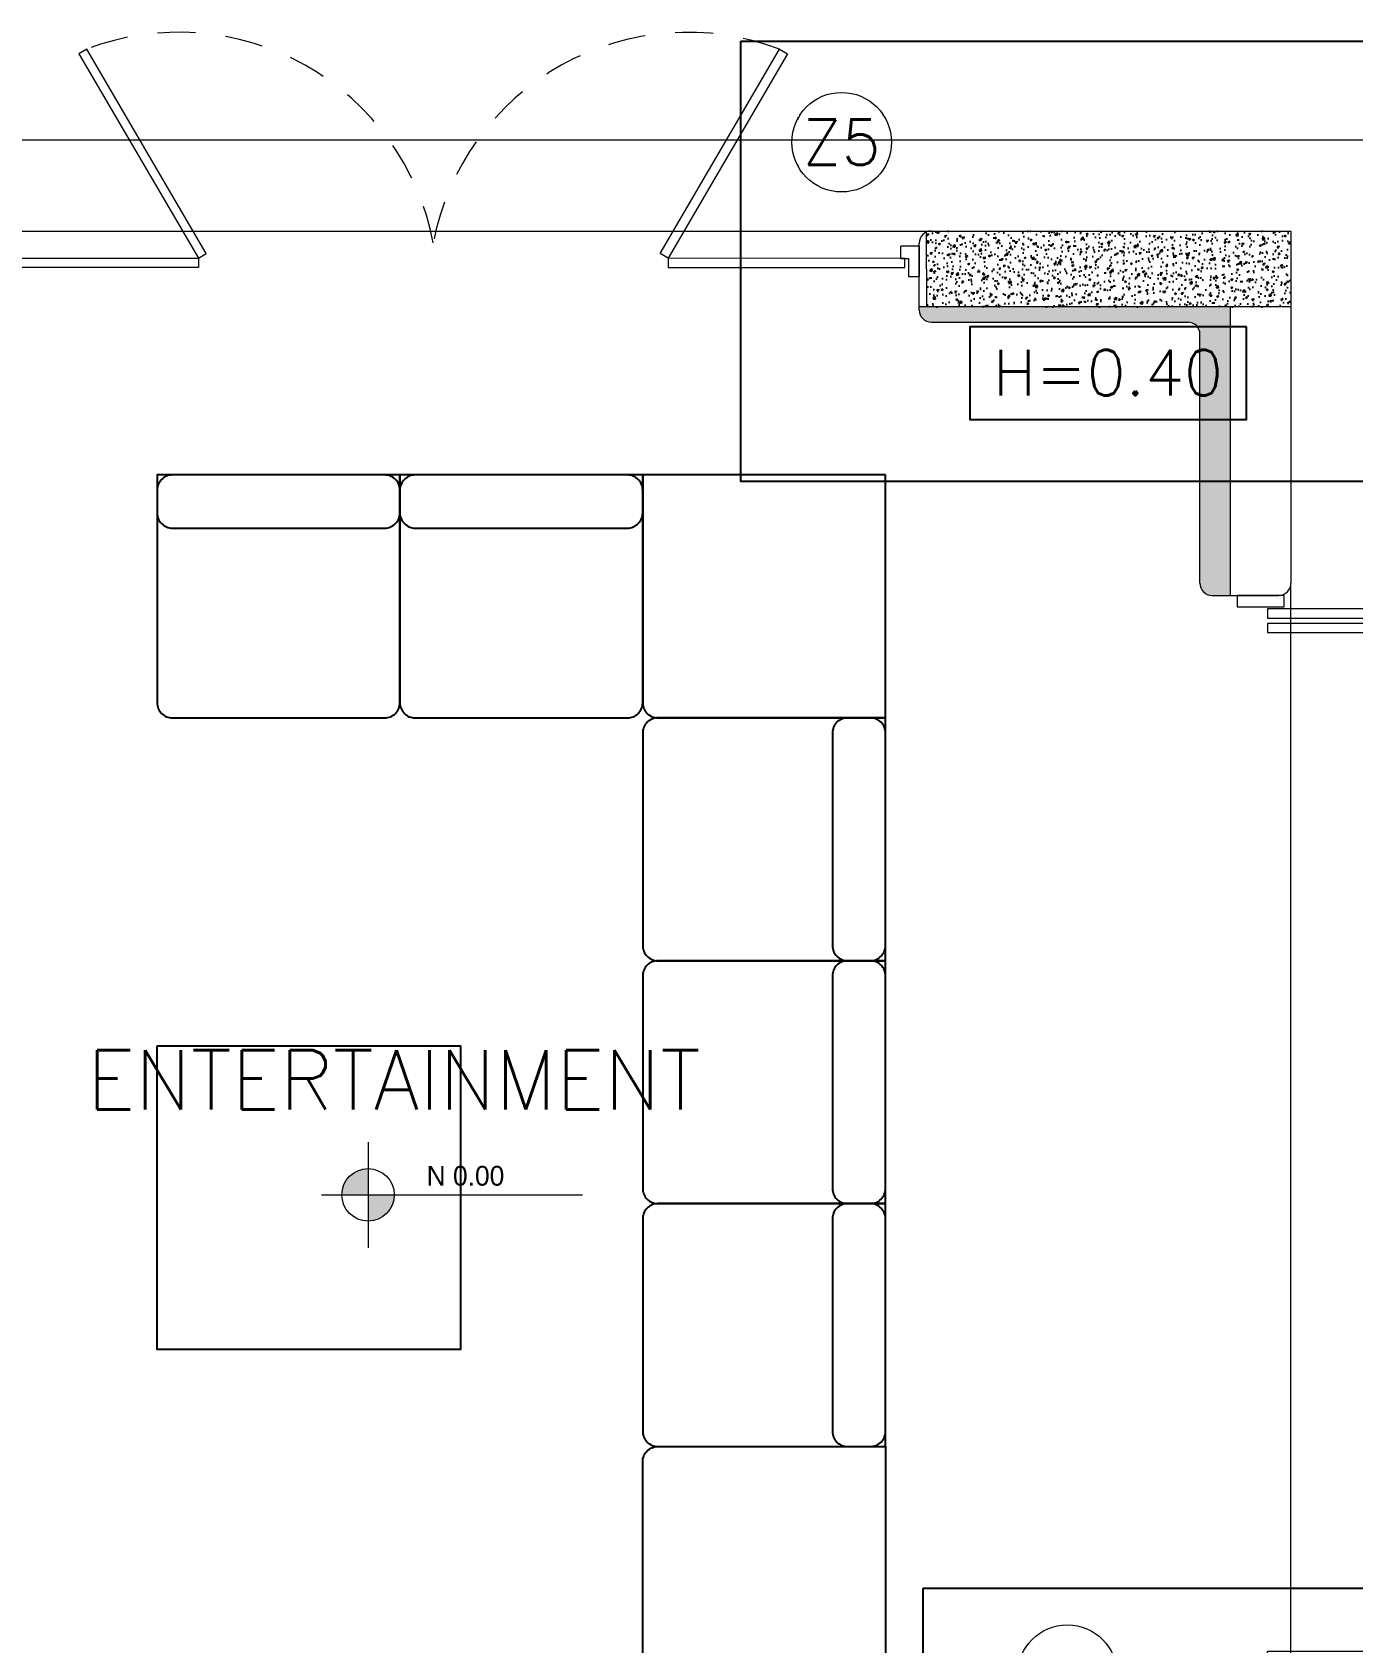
# Model space of a CAD drawing. Header units: metres. Extents: x -232 to 581, y 30 to 789.
# Drawn here: x 115.87 to 120.22, y 534.21 to 539.52 of the extents above; entities that cross this region are included whole.
import ezdxf

# ---------------------------------------------------------------- set-up
doc = ezdxf.new("R2010")
doc.units = ezdxf.units.M
doc.linetypes.add('CONTINUA', pattern=[0])
doc.linetypes.add('HIDDEN2', pattern=[0.1875, 0.125, -0.0625])
for name, color, linetype, lineweight in [('0-S-GRID-IDEN', 1, 'Continuous', 9), ('A-DOOR', 35, 'Continuous', 5), ('A-WALL', 250, 'Continuous', 20), ('baños', 140, 'Continuous', 0), ('Columnas', 7, 'Continuous', 18), ('SE-2', 252, 'Continuous', 9), ('textos', 7, 'Continuous', 0)]:
    doc.layers.add(name, color=color, linetype=linetype, lineweight=lineweight)
for name, color, linetype in [('001-DIMTEXTO', 4, 'Continuous'), ('DIMTEXTO', 4, 'Continuous'), ('HATCH', 8, 'Continuous'), ('MOBILIARIOS', 252, 'Continuous'), ('ZAPATAS', 6, 'Continuous')]:
    doc.layers.add(name, color=color, linetype=linetype)
doc.layers.add('PISO', color=7, linetype='Continuous', lineweight=5, true_color=0xe6e6e6)
doc.layers.add('RELLENO SECCION', color=8, linetype='Continuous', lineweight=0, transparency=0.4)
doc.styles.add('ESC100-2mm', font='arial.ttf', dxfattribs={"height": 0.15})
doc.styles.add('SMPLEX', font='simplex.shx')
doc.styles.get("Standard").update_dxf_attribs({"font": 'arial.ttf'})

# ---------------------------------------------------------------- blocks, each defined once
blk = doc.blocks.new('20.03 cimentacion')
at = {"layer": '0-S-GRID-IDEN', "color": 18, "true_color": 0x000000}
blk.add_circle((121.2746, -6.786), 0.164, dxfattribs=at)
at = {"layer": 'DIMTEXTO', "color": 18, "true_color": 0x000000}
blk.add_lwpolyline([(121.8654, -2.3466), (120.953, -2.3466), (120.953, -2.6522), (121.8654, -2.6522)], close=True, dxfattribs=at)
at = {"layer": 'ZAPATAS', "color": 18, "lineweight": 25, "true_color": 0x000000}
for points in [[(120.1991, -1.4059), (122.5991, -1.4059), (122.5991, -2.8559), (120.1991, -2.8559)], [(120.7991, -6.5009), (122.8991, -6.5009), (122.8991, -9.3054), (120.7991, -9.3054)]]:
    blk.add_lwpolyline(points, close=True, dxfattribs=at)
at = {"layer": 'DIMTEXTO', "color": 18, "true_color": 0x000000, "char_height": 0.15, "attachment_point": 5, "rotation": 0, "style": 'SMPLEX', "bg_fill": 3, "box_fill_scale": 1.1, "bg_fill_color": 256, "bg_fill_true_color": 13158600, "bg_fill_transparency": 0}
for s, insert in [('\\A1;Z5', (120.5307, -1.7384)), ('\\A1;H=0.40', (121.4086, -2.4976))]:
    blk.add_mtext(s, dxfattribs=dict(at, insert=insert))
at = {"layer": '0-S-GRID-IDEN', "color": 18, "true_color": 0x000000}
blk.add_circle((120.5307, -1.7384), 0.164, dxfattribs=at)
blk = doc.blocks.new('A$C9daa110d')
at = {"layer": 'A-DOOR'}
for p, q in [((0, 0.1005), (0.06, 0.1005)), ((0, 0.1005), (0, 0.0005)), ((0.035, 0.0605), (0.035, 0.0005)), ((0.06, 0.0605), (0.035, 0.0605)), ((0.06, 0.0605), (0.06, 0.1005)), ((3.2, 0.1), (3.14, 0.1)), ((3.14, 0.06), (3.14, 0.1)), ((3.14, 0.06), (3.165, 0.06)), ((3.165, 0.06), (3.165, 0)), ((3.2, 0.1), (3.2, 0)), ((0.035, 0.0005), (0, 0.0005)), ((3.165, 0), (3.2, 0))]:
    blk.add_line(p, q, dxfattribs=at)
for points in [[(0.4314, 0.7341), (0.8247, 0.0604), (0.8509, 0.0757), (0.4576, 0.7494)], [(2.7658, 0.7337), (2.3723, 0.0601), (2.3462, 0.0754), (2.7397, 0.749)], [(0.0446, 0.0605), (0.8247, 0.0604), (0.8247, 0.0301), (0.0446, 0.0302)], [(3.1524, 0.06), (2.3723, 0.0601), (2.3723, 0.0298), (3.1524, 0.0297)]]:
    blk.add_lwpolyline(points, close=True, dxfattribs=at)
at = {"layer": 'A-DOOR', "linetype": 'HIDDEN2'}
for centre, start, end in [((0.76, -0.0488), 10.7613, 110.7488), ((2.437, -0.0491), 69.2325, 169.2199)]:
    blk.add_arc(centre, 0.8536, start, end, dxfattribs=at)
blk = doc.blocks.new('A$C19a6c55b')
at = {"layer": 'A-DOOR'}
for points in [[(0, 3.5625), (0.1554, 3.5625), (0.1554, 3.6), (0, 3.6)], [(0.1005, 3.5251), (1.0357, 3.5251), (1.0357, 3.5554), (0.1005, 3.5554)], [(0.1005, 3.4774), (1.0357, 3.4774), (1.0357, 3.5077), (0.1005, 3.5077)], [(0.1005, 0.1226), (1.0357, 0.1226), (1.0357, 0.0923), (0.1005, 0.0923)], [(0.1005, 0.0749), (1.0357, 0.0749), (1.0357, 0.0446), (0.1005, 0.0446)], [(0, 0.0375), (0.1554, 0.0375), (0.1554, 0), (0, 0)]]:
    blk.add_lwpolyline(points, close=True, dxfattribs=at)
blk = doc.blocks.new('20.03.2026 LN 09 PRIMER NIVEL ARQ')
at = {"layer": 'HATCH'}
h = blk.add_hatch(dxfattribs=at)
h.set_pattern_fill('AR-CONC', color=1, scale=0.00032)
h.set_pattern_definition([(50, (109.59505, -7.243447), (0.058299094, -0.005100507), [0.006096, -0.067056]), (355, (109.59505, -7.24345), (-0.011277895, 0.06113819), [0.0048768, -0.053644987]), (100.451445, (109.59991, -7.24387), (0.0470212, 0.05603768), [0.005180803, -0.05698888]), (46.1842, (109.59505, -7.22719), (0.086745293, -0.013453545), [0.009144, -0.100584]), (96.63556, (109.60228, -7.22831), (0.07596932, 0.07917636), [0.00777121, -0.085483395]), (351.18415, (109.59505, -7.22719), (0.07596932, 0.07917636), [0.00731519, -0.080467114]), (21, (109.60318, -7.231255), (0.048516605, -0.032724863), [0.006096, -0.067056]), (326, (109.60318, -7.231255), (0.01977665, 0.05894015), [0.0048768, -0.0536448]), (71.451445, (109.607223, -7.23398), (0.068293254, 0.026215286), [0.005180803, -0.05698878]), (37.5, (109.595052, -7.243447), (0.000988353, 0.0270576124), [0, -0.05299456, 0, -0.0544576, 0, -0.053848]), (7.5, (109.595052, -7.243447), (0.021382292, 0.032057784), [0, -0.03104896, 0, -0.05177536, 0, -0.0205232]), (327.5, (109.576927, -7.243447), (0.0433889905, -0.001833198), [0, -0.02032, 0, -0.0633984, 0, -0.0841248]), (317.5, (109.5688, -7.243447), (0.047401338, 0.008136477), [0, -0.026416, 0, -0.04210304, 0, -0.0597408])])
h.paths.add_polyline_path([(15.0135, -42.4932), (15.014, -42.7432), (15.964, -42.7432), (16.214, -42.7432), (16.214, -42.4932)])
at = {"layer": 'RELLENO SECCION'}
h = blk.add_hatch(color=1, dxfattribs=at)
h.dxf.hatch_style = 1
edge = h.paths.add_edge_path()
edge.add_line((15.014, -42.7432), (14.989, -42.7432))
edge.add_line((14.989, -42.7432), (14.989, -42.7532))
edge.add_arc((15.029, -42.7532), 0.04, 180, 270)
edge.add_line((15.029, -42.7932), (15.874, -42.7932))
edge.add_arc((15.874, -42.8332), 0.04, 0, 90, ccw=False)
edge.add_line((15.914, -42.8332), (15.914, -43.6532))
edge.add_arc((15.954, -43.6532), 0.04, 180, 270)
edge.add_line((15.954, -43.6932), (16.014, -43.6932))
edge.add_line((16.014, -43.6932), (16.014, -42.7432))
edge.add_line((16.014, -42.7432), (15.964, -42.7432))
edge.add_line((15.964, -42.7432), (15.014, -42.7432))
at = {"layer": 'textos', "transparency": 33554534}
h = blk.add_hatch(color=1, dxfattribs=at)
h.dxf.hatch_style = 1
h.paths.add_polyline_path([(13.1729, -45.5813, 0.414214), (13.0863, -45.6679), (13.1729, -45.6679)])
h.paths.add_polyline_path([(13.2594, -45.6679), (13.1729, -45.6679), (13.1729, -45.7544, 0.414214)])
at = {"layer": 'A-WALL', "color": 1, "transparency": 33554684}
for p, q in [((14.989, -42.7532), (14.989, -42.5332)), ((15.014, -42.7432), (14.989, -42.7432)), ((15.029, -42.7932), (15.874, -42.7932))]:
    blk.add_line(p, q, dxfattribs=at)
at = {"layer": 'A-WALL', "color": 1}
for p, q in [((15.029, -42.4932), (16.1435, -42.4932)), ((16.214, -42.5632), (16.214, -43.6532)), ((16.014, -42.7432), (16.014, -43.6932)), ((15.914, -43.6532), (15.914, -42.8332)), ((15.954, -43.6932), (16.174, -43.6932))]:
    blk.add_line(p, q, dxfattribs=at)
for centre, start, end in [((15.029, -42.5332), 90, 180), ((15.874, -42.8332), 0, 90), ((15.954, -43.6532), 180, 270), ((16.174, -43.6532), 270, 0)]:
    blk.add_arc(centre, 0.04, start, end, dxfattribs=at)
at = {"layer": 'A-WALL', "color": 1, "transparency": 33554684}
blk.add_arc((15.029, -42.7532), 0.04, 180, 270, dxfattribs=at)
at = {"layer": 'Columnas', "color": 1}
blk.add_lwpolyline([(15.0135, -42.4932), (16.214, -42.4932), (16.214, -42.7432), (15.964, -42.7432), (15.964, -42.7432), (15.014, -42.7432)], close=True, dxfattribs=at)
at = {"layer": 'MOBILIARIOS', "color": 1}
for points in [[(13.2779, -43.2967), (12.4779, -43.2967), (12.4779, -44.0467, 0.414214), (12.5279, -44.0967), (13.2279, -44.0967, 0.414214), (13.2779, -44.0467)], [(13.2279, -43.2967), (12.5279, -43.2967, 0.414214), (12.4779, -43.3467), (12.4779, -43.4217, 0.414214), (12.5279, -43.4717), (13.2279, -43.4717, 0.414214), (13.2779, -43.4217), (13.2779, -43.3467, 0.414214)], [(14.0279, -43.2967), (13.3279, -43.2967, 0.414214), (13.2779, -43.3467), (13.2779, -43.4217, 0.414214), (13.3279, -43.4717), (14.0279, -43.4717, 0.414214), (14.0779, -43.4217), (14.0779, -43.3467, 0.414214)], [(14.0779, -43.2967), (13.2779, -43.2967), (13.2779, -44.0467, 0.414214), (13.3279, -44.0967), (14.0279, -44.0967, 0.414214), (14.0779, -44.0467)], [(14.8779, -43.2967), (14.0779, -43.2967), (14.0779, -44.0467, 0.414214), (14.1279, -44.0967), (14.8779, -44.0967)], [(14.8779, -44.8967), (14.8779, -44.0967), (14.1279, -44.0967, 0.414214), (14.0779, -44.1467), (14.0779, -44.8467, 0.414214), (14.1279, -44.8967)], [(14.8779, -44.8467), (14.8779, -44.1467, 0.414214), (14.8279, -44.0967), (14.7529, -44.0967, 0.414214), (14.7029, -44.1467), (14.7029, -44.8467, 0.414214), (14.7529, -44.8967), (14.8279, -44.8967, 0.414214)], [(14.8779, -45.6967), (14.8779, -44.8967), (14.1279, -44.8967, 0.414214), (14.0779, -44.9467), (14.0779, -45.6467, 0.414214), (14.1279, -45.6967)], [(14.8779, -45.6467), (14.8779, -44.9467, 0.414214), (14.8279, -44.8967), (14.7529, -44.8967, 0.414214), (14.7029, -44.9467), (14.7029, -45.6467, 0.414214), (14.7529, -45.6967), (14.8279, -45.6967, 0.414214)], [(14.8779, -46.4967), (14.8779, -45.6967), (14.1279, -45.6967, 0.414214), (14.0779, -45.7467), (14.0779, -46.4467, 0.414214), (14.1279, -46.4967)], [(14.8779, -46.4467), (14.8779, -45.7467, 0.414214), (14.8279, -45.6967), (14.7529, -45.6967, 0.414214), (14.7029, -45.7467), (14.7029, -46.4467, 0.414214), (14.7529, -46.4967), (14.8279, -46.4967, 0.414214)], [(14.8779, -47.2963), (14.0779, -47.2963), (14.0779, -46.5467, -0.414214), (14.1279, -46.4967), (14.8779, -46.4967)]]:
    blk.add_lwpolyline(points, format="xyb", close=True, dxfattribs=at)
blk.add_lwpolyline([(12.4776, -45.1775), (13.4776, -45.1775), (13.4776, -46.1775), (12.4776, -46.1775)], close=True, dxfattribs=at)
at = {"layer": 'PISO', "color": 1}
for p, q in [((11.5386, -42.1932), (21.414, -42.1932)), ((11.749, -42.4932), (15.029, -42.4932))]:
    blk.add_line(p, q, dxfattribs=at)
at = {"layer": 'PISO', "color": 1, "transparency": 33554687}
blk.add_line((16.214, -47.3332), (16.214, -43.6532), dxfattribs=at)
at = {"layer": 'textos', "color": 1}
for p, q in [((13.1729, -45.4939), (13.1729, -45.8419)), ((13.0191, -45.6679), (13.8799, -45.6679))]:
    blk.add_line(p, q, dxfattribs=at)
blk.add_circle((13.1729, -45.6679), 0.0865, dxfattribs=at)
at = {"color": 1}
blk.add_blockref('A$C9daa110d', (11.789, -42.6432), dxfattribs=at)
at = {"layer": 'SE-2', "color": 1, "xscale": -1, "rotation": 180}
blk.add_blockref('A$C19a6c55b', (16.0363, -43.6932), dxfattribs=at)
at = {"layer": 'baños', "color": 1, "linetype": 'Continuous'}
for tag, p in [('MODELNUMBER', (-12.0611, -62.0707)), ('MATERIAL', (-12.0611, -62.0709)), ('PRODUCT', (-12.0611, -62.0708)), ('TRADENAME', (-12.0611, -62.0708))]:
    blk.add_attdef(tag, p, '', height=0.0000254, rotation=359.9999, dxfattribs=at)
at = {"layer": 'textos', "color": 1, "insert": (12.113, -45.3867), "char_height": 0.195, "width": 3.404877, "attachment_point": 7}
blk.add_mtext('{\\Fromans|c0; ENTERTAINMENT}', dxfattribs=at)
at = {"layer": 'textos', "color": 1, "insert": (13.3658, -45.5725), "char_height": 0.065, "attachment_point": 1, "style": 'ESC100-2mm'}
blk.add_mtext_dynamic_manual_height_columns('{\\Ftxt|c0;N 0.00}', width=2.216942, gutter_width=0.5, heights=[0], dxfattribs=at)

msp = doc.modelspace()

# ---------------------------------------------------------------- block references
at = {"layer": '001-DIMTEXTO', "linetype": 'CONTINUA'}
msp.add_blockref('20.03 cimentacion', (-1.9956, 540.8914), dxfattribs=at)

# ---------------------------------------------------------------- next in the draw order: block references
at = {"color": 1}
msp.add_blockref('20.03.2026 LN 09 PRIMER NIVEL ARQ', (103.8018, 581.3537), dxfattribs=at)

doc.saveas('drawing.dxf')
